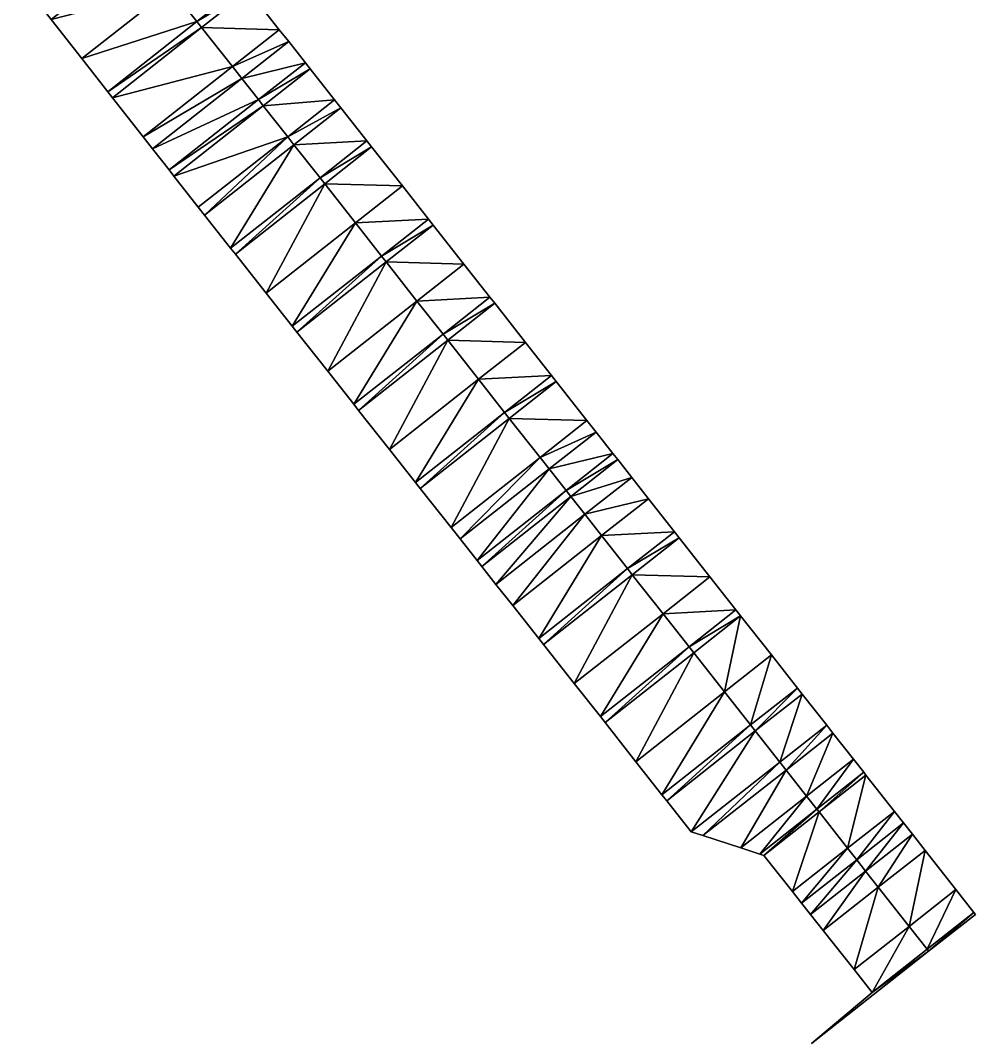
# Model space of a CAD drawing. Extents: x 12119653 to 12120127, y 3531287 to 3531983.
# Drawn here: x 12120031 to 12120127, y 3531287.1 to 3531390 of the extents above; entities that cross this region are included whole.
import ezdxf

# ---------------------------------------------------------------- set-up
doc = ezdxf.new("R2010")
doc.units = 0
doc.header["$LTSCALE"] = 0.5
doc.header["$MEASUREMENT"] = 0
doc.layers.add('C-ROAD-SHAP', color=32, linetype='Continuous')

msp = doc.modelspace()

# ---------------------------------------------------------------- meshes
at = {"layer": 'C-ROAD-SHAP'}
mesh = msp.add_polyface(dxfattribs=at)
corners = [(12120060.09, 3531385.14, 11.05), (12120062.55, 3531382.02, 11.03), (12120060.09, 3531385.14, 10.88), (12120059.62, 3531385.75, 10.88), (12120059.62, 3531385.75, 11.05), (12120054.9, 3531382.04, 10.75), (12120054.9, 3531382.04, 10.58), (12120057.94, 3531387.88, 10.9), (12120057.94, 3531387.88, 11.06), (12120053.22, 3531384.17, 10.76), (12120053.22, 3531384.17, 10.59), (12120057, 3531389.07, 10.91), (12120057, 3531389.07, 11.07), (12120052.29, 3531385.36, 10.77), (12120052.29, 3531385.36, 10.6), (12120053.91, 3531393, 10.93), (12120053.91, 3531393, 11.09), (12120049.19, 3531389.29, 10.79), (12120049.19, 3531389.29, 10.62), (12120053.43, 3531393.61, 10.93), (12120053.43, 3531393.61, 11.1), (12120048.72, 3531389.9, 10.8), (12120048.72, 3531389.9, 10.63), (12120050.82, 3531396.93, 10.94), (12120050.82, 3531396.93, 11.11), (12120046.1, 3531393.22, 10.81), (12120046.1, 3531393.22, 10.64), (12120047.73, 3531400.86, 10.95), (12120047.73, 3531400.86, 11.12), (12120043.01, 3531397.15, 10.82), (12120043.01, 3531397.15, 10.65), (12120047.25, 3531401.46, 10.95), (12120047.25, 3531401.46, 11.12), (12120042.54, 3531397.75, 10.82), (12120042.54, 3531397.75, 10.65), (12120044.63, 3531404.79, 10.96), (12120044.63, 3531404.79, 11.13)]
mesh.append_faces([[corners[k] for k in face] for face in [(0, 1, 2), (3, 0, 2), (4, 0, 3), (4, 5, 0), (6, 3, 2), (7, 4, 3), (8, 4, 7), (8, 9, 4), (10, 7, 3), (11, 8, 7), (12, 8, 11), (8, 13, 9), (12, 13, 8), (9, 13, 14), (9, 14, 10), (14, 7, 10), (14, 11, 7), (15, 12, 11), (16, 12, 15), (12, 17, 13), (16, 17, 12), (13, 17, 18), (13, 18, 14), (18, 11, 14), (18, 15, 11), (19, 16, 15), (20, 16, 19), (16, 21, 17), (20, 21, 16), (17, 21, 22), (17, 22, 18), (22, 15, 18), (22, 19, 15), (23, 20, 19), (24, 20, 23), (20, 25, 21), (24, 25, 20), (21, 25, 26), (21, 26, 22), (26, 19, 22), (26, 23, 19), (27, 24, 23), (28, 24, 27), (24, 29, 25), (28, 29, 24), (25, 30, 26), (30, 23, 26), (30, 27, 23), (31, 28, 27), (32, 28, 31), (32, 33, 28), (34, 31, 27), (35, 32, 31), (36, 32, 35)]])
mesh = msp.add_polyface(dxfattribs=at)
corners = [(12120048.84, 3531371.23, 10.25), (12120049.48, 3531370.43, 10.25), (12120049.48, 3531370.43, 9.75), (12120048.84, 3531371.23, 9.75), (12120046.39, 3531374.36, 10.24), (12120046.39, 3531374.36, 9.74), (12120045.92, 3531374.97, 10.24), (12120055.38, 3531381.43, 10.75), (12120045.92, 3531374.97, 9.74), (12120055.38, 3531381.43, 10.25), (12120044.24, 3531377.11, 10.24), (12120054.9, 3531382.04, 10.75), (12120044.24, 3531377.11, 9.74), (12120054.9, 3531382.04, 10.25), (12120043.31, 3531378.3, 10.24), (12120052.29, 3531385.36, 10.77), (12120053.22, 3531384.17, 10.76), (12120043.31, 3531378.3, 9.74), (12120053.22, 3531384.17, 10.26), (12120052.29, 3531385.36, 10.27), (12120049.19, 3531389.29, 10.79), (12120049.19, 3531389.29, 10.29), (12120040.22, 3531382.23, 10.23), (12120040.22, 3531382.23, 9.73), (12120048.72, 3531389.9, 10.8), (12120048.72, 3531389.9, 10.3), (12120039.75, 3531382.84, 10.23), (12120039.75, 3531382.84, 9.73), (12120046.1, 3531393.22, 10.81), (12120046.1, 3531393.22, 10.31), (12120037.14, 3531386.17, 10.22), (12120037.14, 3531386.17, 9.72), (12120034.06, 3531390.1, 10.22), (12120043.01, 3531397.15, 10.82), (12120034.06, 3531390.1, 9.72), (12120043.01, 3531397.15, 10.32), (12120033.58, 3531390.71, 10.22), (12120033.58, 3531390.71, 9.72), (12120030.97, 3531394.04, 10.21), (12120030.97, 3531394.04, 9.71)]
mesh.append_faces([[corners[k] for k in face] for face in [(0, 1, 2), (0, 2, 3), (4, 0, 3), (4, 3, 5), (6, 7, 4), (6, 4, 5), (6, 5, 8), (9, 8, 5), (10, 11, 6), (10, 6, 8), (10, 8, 12), (13, 12, 8), (14, 15, 16), (14, 16, 10), (14, 10, 12), (14, 12, 17), (18, 17, 12), (19, 17, 18), (15, 20, 21), (22, 20, 15), (22, 15, 14), (22, 14, 17), (22, 17, 23), (19, 23, 17), (21, 23, 19), (20, 24, 25), (20, 25, 21), (26, 24, 20), (26, 20, 22), (26, 22, 23), (26, 23, 27), (21, 27, 23), (25, 27, 21), (24, 28, 29), (24, 29, 25), (30, 28, 24), (30, 24, 26), (30, 26, 27), (30, 27, 31), (25, 31, 27), (29, 31, 25), (32, 33, 28), (32, 28, 30), (32, 30, 31), (32, 31, 34), (29, 34, 31), (35, 34, 29), (36, 33, 32), (36, 32, 34), (36, 34, 37), (35, 37, 34), (38, 36, 37), (38, 37, 39)]])
mesh = msp.add_polyface(dxfattribs=at)
corners = [(12120070.84, 3531361.79, 10.62), (12120067.75, 3531365.72, 10.65), (12120067.75, 3531365.72, 10.15), (12120067.27, 3531366.32, 10.65), (12120067.27, 3531366.32, 10.15), (12120064.66, 3531369.65, 10.67), (12120064.66, 3531369.65, 10.17), (12120058.3, 3531359.26, 10.27), (12120058.3, 3531359.26, 9.77), (12120061.56, 3531373.58, 10.7), (12120061.56, 3531373.58, 10.2), (12120055.67, 3531362.58, 10.26), (12120052.58, 3531366.5, 10.26), (12120055.67, 3531362.58, 9.76), (12120052.58, 3531366.5, 9.76), (12120061.09, 3531374.18, 10.7), (12120061.09, 3531374.18, 10.2), (12120052.1, 3531367.11, 10.26), (12120052.1, 3531367.11, 9.76), (12120058.47, 3531377.5, 10.72), (12120058.47, 3531377.5, 10.22), (12120049.48, 3531370.43, 10.25), (12120049.48, 3531370.43, 9.75), (12120057.84, 3531378.31, 10.73), (12120057.84, 3531378.31, 10.23), (12120048.84, 3531371.23, 10.25), (12120048.84, 3531371.23, 9.75), (12120055.38, 3531381.43, 10.75), (12120055.38, 3531381.43, 10.25), (12120046.39, 3531374.36, 10.24), (12120046.39, 3531374.36, 9.74), (12120054.9, 3531382.04, 10.75), (12120054.9, 3531382.04, 10.25), (12120045.92, 3531374.97, 10.24), (12120045.92, 3531374.97, 9.74), (12120053.22, 3531384.17, 10.76), (12120053.22, 3531384.17, 10.26), (12120044.24, 3531377.11, 10.24), (12120044.24, 3531377.11, 9.74), (12120052.29, 3531385.36, 10.77), (12120052.29, 3531385.36, 10.27), (12120049.19, 3531389.29, 10.29)]
mesh.append_faces([[corners[k] for k in face] for face in [(0, 1, 2), (1, 3, 4), (1, 4, 2), (3, 5, 6), (3, 6, 4), (7, 5, 3), (6, 8, 4), (5, 9, 10), (5, 10, 6), (11, 9, 5), (12, 9, 11), (12, 11, 13), (12, 13, 14), (10, 14, 13), (10, 13, 6), (9, 15, 16), (9, 16, 10), (12, 15, 9), (17, 15, 12), (17, 12, 14), (17, 14, 18), (16, 18, 14), (14, 10, 16), (15, 19, 20), (15, 20, 16), (17, 19, 15), (21, 19, 17), (21, 17, 18), (21, 18, 22), (20, 22, 18), (20, 18, 16), (19, 23, 24), (19, 24, 20), (21, 23, 19), (25, 23, 21), (24, 26, 22), (22, 20, 24), (23, 27, 28), (23, 28, 24), (29, 27, 23), (29, 23, 25), (24, 30, 26), (28, 30, 24), (27, 31, 32), (27, 32, 28), (33, 31, 27), (32, 34, 28), (31, 35, 36), (31, 36, 32), (37, 35, 31), (36, 38, 32), (35, 39, 40), (35, 40, 36), (39, 41, 40)]])
mesh = msp.add_polyface(dxfattribs=at)
corners = [(12120067.75, 3531365.72, 10.65), (12120067.27, 3531366.32, 10.65), (12120067.27, 3531366.32, 10.48), (12120067.75, 3531365.72, 10.48), (12120071.99, 3531370.03, 10.95), (12120064.66, 3531369.65, 10.67), (12120064.66, 3531369.65, 10.5), (12120071.99, 3531370.03, 10.78), (12120066.28, 3531377.29, 10.83), (12120069.37, 3531373.36, 10.97), (12120069.37, 3531373.36, 10.81), (12120066.28, 3531377.29, 11), (12120061.56, 3531373.58, 10.7), (12120061.56, 3531373.58, 10.53), (12120065.8, 3531377.89, 10.83), (12120065.8, 3531377.89, 11), (12120061.09, 3531374.18, 10.7), (12120061.09, 3531374.18, 10.53), (12120063.19, 3531381.22, 10.86), (12120063.19, 3531381.22, 11.02), (12120058.47, 3531377.5, 10.72), (12120058.47, 3531377.5, 10.55), (12120062.55, 3531382.02, 10.86), (12120062.55, 3531382.02, 11.03), (12120057.84, 3531378.31, 10.73), (12120057.84, 3531378.31, 10.56), (12120060.09, 3531385.14, 10.88), (12120055.38, 3531381.43, 10.75), (12120060.09, 3531385.14, 11.05), (12120055.38, 3531381.43, 10.58), (12120054.9, 3531382.04, 10.75), (12120054.9, 3531382.04, 10.58), (12120059.62, 3531385.75, 11.05), (12120053.22, 3531384.17, 10.76), (12120053.22, 3531384.17, 10.59), (12120059.62, 3531385.75, 10.88)]
mesh.append_faces([[corners[k] for k in face] for face in [(0, 1, 2), (0, 2, 3), (4, 5, 1), (1, 5, 6), (1, 6, 2), (6, 7, 2), (8, 9, 10), (11, 9, 8), (9, 12, 5), (11, 12, 9), (5, 12, 13), (5, 13, 6), (13, 10, 6), (13, 8, 10), (14, 11, 8), (15, 11, 14), (11, 16, 12), (15, 16, 11), (12, 16, 17), (12, 17, 13), (17, 8, 13), (17, 14, 8), (18, 15, 14), (19, 15, 18), (15, 20, 16), (19, 20, 15), (16, 20, 21), (16, 21, 17), (21, 14, 17), (21, 18, 14), (22, 19, 18), (23, 19, 22), (19, 24, 20), (23, 24, 19), (20, 24, 25), (20, 25, 21), (25, 18, 21), (25, 22, 18), (26, 23, 22), (23, 27, 24), (28, 27, 23), (24, 27, 29), (24, 29, 25), (29, 22, 25), (29, 26, 22), (28, 30, 27), (27, 30, 31), (27, 31, 29), (31, 26, 29), (32, 33, 30), (30, 33, 34), (30, 34, 31), (34, 35, 31)]])
mesh = msp.add_polyface(dxfattribs=at)
corners = [(12120084.83, 3531353.71, 10.85), (12120087.92, 3531349.78, 10.82), (12120084.83, 3531353.71, 10.68), (12120084.36, 3531354.31, 10.68), (12120084.36, 3531354.31, 10.85), (12120079.64, 3531350.6, 10.55), (12120079.64, 3531350.6, 10.38), (12120081.74, 3531357.64, 10.71), (12120081.74, 3531357.64, 10.87), (12120077.02, 3531353.93, 10.57), (12120077.02, 3531353.93, 10.4), (12120078.65, 3531361.57, 10.73), (12120078.65, 3531361.57, 10.9), (12120073.93, 3531357.86, 10.6), (12120073.93, 3531357.86, 10.43), (12120078.17, 3531362.17, 10.73), (12120078.17, 3531362.17, 10.9), (12120073.46, 3531358.46, 10.6), (12120073.46, 3531358.46, 10.43), (12120075.55, 3531365.5, 10.76), (12120075.55, 3531365.5, 10.92), (12120070.84, 3531361.79, 10.62), (12120070.84, 3531361.79, 10.45), (12120072.46, 3531369.43, 10.78), (12120072.46, 3531369.43, 10.95), (12120067.75, 3531365.72, 10.65), (12120067.75, 3531365.72, 10.48), (12120071.99, 3531370.03, 10.78), (12120071.99, 3531370.03, 10.95), (12120067.27, 3531366.32, 10.65), (12120067.27, 3531366.32, 10.48), (12120069.37, 3531373.36, 10.81), (12120069.37, 3531373.36, 10.97), (12120064.66, 3531369.65, 10.67), (12120064.66, 3531369.65, 10.5)]
mesh.append_faces([[corners[k] for k in face] for face in [(0, 1, 2), (3, 0, 2), (4, 0, 3), (4, 5, 0), (6, 3, 2), (7, 4, 3), (8, 4, 7), (4, 9, 5), (8, 9, 4), (5, 9, 10), (10, 3, 6), (10, 7, 3), (11, 8, 7), (12, 8, 11), (8, 13, 9), (12, 13, 8), (9, 13, 14), (9, 14, 10), (14, 7, 10), (14, 11, 7), (15, 12, 11), (16, 12, 15), (12, 17, 13), (16, 17, 12), (13, 17, 18), (13, 18, 14), (18, 11, 14), (18, 15, 11), (19, 16, 15), (20, 16, 19), (16, 21, 17), (20, 21, 16), (17, 21, 22), (17, 22, 18), (22, 15, 18), (22, 19, 15), (23, 20, 19), (24, 20, 23), (20, 25, 21), (24, 25, 20), (21, 25, 26), (21, 26, 22), (26, 19, 22), (26, 23, 19), (27, 24, 23), (28, 24, 27), (24, 29, 25), (28, 29, 24), (30, 23, 26), (30, 27, 23), (31, 28, 27), (32, 28, 31), (32, 33, 28), (34, 31, 27)]])
mesh = msp.add_polyface(dxfattribs=at)
corners = [(12120083.21, 3531346.07, 10.52), (12120080.12, 3531350, 10.55), (12120080.12, 3531350, 10.05), (12120083.21, 3531346.07, 10.02), (12120079.64, 3531350.6, 10.55), (12120079.64, 3531350.6, 10.05), (12120071.16, 3531342.96, 10.3), (12120071.16, 3531342.96, 9.8), (12120077.02, 3531353.93, 10.57), (12120077.02, 3531353.93, 10.07), (12120070.69, 3531343.56, 10.3), (12120068.07, 3531346.88, 10.29), (12120068.07, 3531346.88, 9.79), (12120070.69, 3531343.56, 9.8), (12120073.93, 3531357.86, 10.6), (12120073.93, 3531357.86, 10.1), (12120064.97, 3531350.8, 10.28), (12120064.97, 3531350.8, 9.78), (12120073.46, 3531358.46, 10.6), (12120073.46, 3531358.46, 10.1), (12120064.49, 3531351.41, 10.28), (12120064.49, 3531351.41, 9.78), (12120070.84, 3531361.79, 10.62), (12120070.84, 3531361.79, 10.12), (12120061.87, 3531354.73, 10.28), (12120061.87, 3531354.73, 9.78), (12120067.75, 3531365.72, 10.15), (12120067.75, 3531365.72, 10.65), (12120058.77, 3531358.65, 10.27), (12120058.77, 3531358.65, 9.77), (12120067.27, 3531366.32, 10.65), (12120058.3, 3531359.26, 10.27), (12120058.3, 3531359.26, 9.77), (12120067.27, 3531366.32, 10.15), (12120055.67, 3531362.58, 10.26), (12120064.66, 3531369.65, 10.67), (12120055.67, 3531362.58, 9.76), (12120064.66, 3531369.65, 10.17)]
mesh.append_faces([[corners[k] for k in face] for face in [(0, 1, 2), (0, 2, 3), (1, 4, 5), (1, 5, 2), (6, 4, 1), (7, 2, 5), (4, 8, 9), (4, 9, 5), (10, 8, 4), (11, 8, 10), (9, 12, 13), (9, 13, 5), (8, 14, 15), (8, 15, 9), (11, 14, 8), (16, 14, 11), (16, 11, 12), (16, 12, 17), (15, 17, 12), (15, 12, 9), (14, 18, 19), (14, 19, 15), (16, 18, 14), (20, 18, 16), (20, 16, 17), (20, 17, 21), (19, 21, 17), (17, 15, 19), (18, 22, 23), (18, 23, 19), (20, 22, 18), (24, 22, 20), (24, 20, 21), (24, 21, 25), (23, 25, 21), (23, 21, 19), (22, 26, 23), (24, 27, 22), (28, 27, 24), (28, 24, 25), (28, 25, 29), (26, 29, 25), (26, 25, 23), (28, 30, 27), (31, 30, 28), (31, 28, 29), (31, 29, 32), (33, 32, 29), (29, 26, 33), (34, 35, 31), (34, 31, 32), (34, 32, 36), (37, 36, 32)]])
mesh = msp.add_polyface(dxfattribs=at)
corners = [(12120092.49, 3531334.28, 10.47), (12120092.01, 3531334.89, 10.47), (12120092.01, 3531334.89, 10.3), (12120089.39, 3531338.21, 10.48), (12120089.39, 3531338.21, 10.31), (12120094.11, 3531341.92, 10.78), (12120087.71, 3531340.35, 10.49), (12120092.43, 3531344.06, 10.79), (12120087.71, 3531340.35, 10.32), (12120094.11, 3531341.92, 10.61), (12120092.43, 3531344.06, 10.62), (12120091.02, 3531345.85, 10.63), (12120091.02, 3531345.85, 10.8), (12120086.3, 3531342.14, 10.5), (12120086.3, 3531342.14, 10.33), (12120090.54, 3531346.46, 10.63), (12120090.54, 3531346.46, 10.8), (12120085.83, 3531342.75, 10.5), (12120085.83, 3531342.75, 10.33), (12120088.84, 3531348.62, 10.65), (12120088.84, 3531348.62, 10.81), (12120084.13, 3531344.91, 10.51), (12120084.13, 3531344.91, 10.34), (12120087.92, 3531349.78, 10.66), (12120087.92, 3531349.78, 10.82), (12120083.21, 3531346.07, 10.52), (12120083.21, 3531346.07, 10.35), (12120084.83, 3531353.71, 10.68), (12120080.12, 3531350, 10.55), (12120084.83, 3531353.71, 10.85), (12120080.12, 3531350, 10.38), (12120079.64, 3531350.6, 10.55), (12120079.64, 3531350.6, 10.38), (12120077.02, 3531353.93, 10.4)]
mesh.append_faces([[corners[k] for k in face] for face in [(0, 1, 2), (1, 3, 4), (1, 4, 2), (5, 6, 3), (7, 6, 5), (3, 6, 8), (3, 8, 4), (8, 9, 4), (8, 10, 9), (11, 7, 10), (12, 7, 11), (7, 13, 6), (12, 13, 7), (6, 13, 14), (6, 14, 8), (14, 10, 8), (14, 11, 10), (15, 12, 11), (16, 12, 15), (12, 17, 13), (16, 17, 12), (13, 17, 18), (13, 18, 14), (18, 11, 14), (18, 15, 11), (19, 16, 15), (20, 16, 19), (16, 21, 17), (20, 21, 16), (17, 21, 22), (17, 22, 18), (22, 15, 18), (22, 19, 15), (23, 20, 19), (24, 20, 23), (20, 25, 21), (24, 25, 20), (21, 25, 26), (21, 26, 22), (26, 19, 22), (26, 23, 19), (27, 24, 23), (24, 28, 25), (29, 28, 24), (25, 28, 30), (25, 30, 26), (30, 23, 26), (30, 27, 23), (29, 31, 28), (28, 31, 32), (28, 32, 30), (32, 27, 30), (31, 33, 32)]])
mesh = msp.add_polyface(dxfattribs=at)
corners = [(12120083.56, 3531327.26, 10.34), (12120086.65, 3531323.33, 10.36), (12120086.65, 3531323.33, 9.86), (12120083.56, 3531327.26, 9.84), (12120083.08, 3531327.86, 10.34), (12120083.08, 3531327.86, 9.84), (12120080.46, 3531331.18, 10.32), (12120089.39, 3531338.21, 10.48), (12120080.46, 3531331.18, 9.82), (12120089.39, 3531338.21, 9.98), (12120087.71, 3531340.35, 10.49), (12120078.77, 3531333.31, 10.31), (12120078.77, 3531333.31, 9.81), (12120087.71, 3531340.35, 9.99), (12120086.3, 3531342.14, 10.5), (12120077.36, 3531335.11, 10.31), (12120077.36, 3531335.11, 9.81), (12120086.3, 3531342.14, 10), (12120085.83, 3531342.75, 10.5), (12120076.88, 3531335.71, 10.31), (12120076.88, 3531335.71, 9.81), (12120085.83, 3531342.75, 10), (12120084.13, 3531344.91, 10.51), (12120084.13, 3531344.91, 10.01), (12120075.18, 3531337.87, 10.3), (12120075.18, 3531337.87, 9.8), (12120083.21, 3531346.07, 10.52), (12120083.21, 3531346.07, 10.02), (12120074.26, 3531339.03, 10.3), (12120074.26, 3531339.03, 9.8), (12120080.12, 3531350, 10.55), (12120071.16, 3531342.96, 10.3), (12120071.16, 3531342.96, 9.8), (12120080.12, 3531350, 10.05), (12120070.69, 3531343.56, 10.3), (12120079.64, 3531350.6, 10.55), (12120070.69, 3531343.56, 9.8), (12120079.64, 3531350.6, 10.05), (12120068.07, 3531346.88, 10.29), (12120068.07, 3531346.88, 9.79)]
mesh.append_faces([[corners[k] for k in face] for face in [(0, 1, 2), (0, 2, 3), (4, 0, 3), (4, 3, 5), (6, 7, 4), (6, 4, 5), (6, 5, 8), (9, 8, 5), (6, 10, 7), (11, 10, 6), (11, 6, 8), (11, 8, 12), (13, 12, 8), (11, 14, 10), (15, 14, 11), (15, 11, 12), (15, 12, 16), (17, 16, 12), (17, 12, 13), (15, 18, 14), (19, 18, 15), (19, 15, 16), (19, 16, 20), (21, 20, 16), (16, 17, 21), (18, 22, 23), (18, 23, 21), (19, 22, 18), (24, 22, 19), (24, 19, 20), (24, 20, 25), (23, 25, 20), (23, 20, 21), (22, 26, 27), (22, 27, 23), (24, 26, 22), (28, 26, 24), (28, 24, 25), (28, 25, 29), (27, 29, 25), (27, 25, 23), (28, 30, 26), (31, 30, 28), (31, 28, 29), (31, 29, 32), (33, 32, 29), (33, 29, 27), (34, 35, 31), (34, 31, 32), (34, 32, 36), (37, 36, 32), (38, 34, 36), (38, 36, 39)]])
mesh = msp.add_polyface(dxfattribs=at)
corners = [(12120109.09, 3531322.88, 10.76), (12120109.57, 3531322.28, 10.59), (12120109.09, 3531322.88, 10.59), (12120106.48, 3531326.21, 10.75), (12120106.48, 3531326.21, 10.59), (12120104.38, 3531319.17, 10.46), (12120101.76, 3531322.5, 10.45), (12120104.38, 3531319.17, 10.29), (12120101.76, 3531322.5, 10.28), (12120103.38, 3531330.14, 10.75), (12120103.38, 3531330.14, 10.59), (12120098.67, 3531326.43, 10.45), (12120098.67, 3531326.43, 10.28), (12120102.91, 3531330.74, 10.59), (12120102.91, 3531330.74, 10.75), (12120098.19, 3531327.03, 10.45), (12120098.19, 3531327.03, 10.28), (12120100.29, 3531334.07, 10.59), (12120100.29, 3531334.07, 10.76), (12120095.58, 3531330.35, 10.46), (12120095.58, 3531330.35, 10.29), (12120097.2, 3531337.99, 10.6), (12120097.2, 3531337.99, 10.77), (12120092.49, 3531334.28, 10.47), (12120092.49, 3531334.28, 10.3), (12120096.73, 3531338.6, 10.6), (12120096.73, 3531338.6, 10.77), (12120092.01, 3531334.89, 10.47), (12120092.01, 3531334.89, 10.3), (12120094.11, 3531341.92, 10.61), (12120094.11, 3531341.92, 10.78), (12120089.39, 3531338.21, 10.48), (12120089.39, 3531338.21, 10.31), (12120092.43, 3531344.06, 10.62), (12120092.43, 3531344.06, 10.79)]
mesh.append_faces([[corners[k] for k in face] for face in [(0, 1, 2), (3, 0, 2), (3, 2, 4), (3, 5, 0), (3, 6, 5), (4, 2, 7), (8, 4, 7), (9, 3, 4), (9, 4, 10), (9, 6, 3), (9, 11, 6), (8, 11, 12), (6, 11, 8), (10, 4, 8), (12, 10, 8), (13, 9, 10), (14, 9, 13), (9, 15, 11), (14, 15, 9), (11, 15, 16), (11, 16, 12), (16, 10, 12), (16, 13, 10), (17, 14, 13), (18, 14, 17), (14, 19, 15), (18, 19, 14), (15, 19, 20), (15, 20, 16), (20, 13, 16), (20, 17, 13), (21, 18, 17), (22, 18, 21), (18, 23, 19), (22, 23, 18), (19, 23, 24), (19, 24, 20), (24, 17, 20), (24, 21, 17), (25, 22, 21), (26, 22, 25), (22, 27, 23), (26, 27, 22), (23, 28, 24), (28, 21, 24), (28, 25, 21), (29, 26, 25), (30, 26, 29), (26, 31, 27), (30, 31, 26), (32, 25, 28), (32, 29, 25), (33, 30, 29), (34, 30, 33)]])
mesh = msp.add_polyface(dxfattribs=at)
corners = [(12120107.33, 3531315.43, 9.97), (12120104.85, 3531318.57, 10.46), (12120104.85, 3531318.57, 9.96), (12120104.38, 3531319.17, 10.46), (12120104.38, 3531319.17, 9.96), (12120101.76, 3531322.5, 10.45), (12120101.76, 3531322.5, 9.95), (12120095.47, 3531312.16, 10.42), (12120095.47, 3531312.16, 9.92), (12120098.67, 3531326.43, 10.45), (12120098.67, 3531326.43, 9.95), (12120092.85, 3531315.48, 10.4), (12120089.75, 3531319.41, 10.38), (12120092.85, 3531315.48, 9.9), (12120089.75, 3531319.41, 9.88), (12120098.19, 3531327.03, 10.45), (12120098.19, 3531327.03, 9.95), (12120089.28, 3531320.01, 10.38), (12120089.28, 3531320.01, 9.88), (12120095.58, 3531330.35, 10.46), (12120095.58, 3531330.35, 9.96), (12120086.65, 3531323.33, 10.36), (12120086.65, 3531323.33, 9.86), (12120092.49, 3531334.28, 10.47), (12120092.49, 3531334.28, 9.97), (12120083.56, 3531327.26, 10.34), (12120083.56, 3531327.26, 9.84), (12120092.01, 3531334.89, 10.47), (12120092.01, 3531334.89, 9.97), (12120083.08, 3531327.86, 10.34), (12120083.08, 3531327.86, 9.84), (12120089.39, 3531338.21, 10.48), (12120089.39, 3531338.21, 9.98), (12120087.71, 3531340.35, 10.49), (12120087.71, 3531340.35, 9.99), (12120080.46, 3531331.18, 9.82), (12120086.3, 3531342.14, 10.5), (12120086.3, 3531342.14, 10), (12120085.83, 3531342.75, 10.5), (12120085.83, 3531342.75, 10)]
mesh.append_faces([[corners[k] for k in face] for face in [(0, 1, 2), (2, 3, 4), (1, 3, 2), (4, 5, 6), (3, 5, 4), (5, 3, 7), (6, 8, 4), (6, 9, 10), (5, 9, 6), (9, 5, 11), (12, 9, 11), (12, 11, 13), (12, 13, 14), (10, 14, 13), (10, 13, 6), (9, 15, 16), (9, 16, 10), (12, 15, 9), (17, 15, 12), (17, 12, 14), (17, 14, 18), (16, 18, 14), (16, 14, 10), (15, 19, 20), (15, 20, 16), (17, 19, 15), (21, 19, 17), (21, 17, 18), (21, 18, 22), (20, 22, 18), (20, 18, 16), (19, 23, 24), (19, 24, 20), (21, 23, 19), (25, 23, 21), (24, 26, 22), (24, 22, 20), (23, 27, 28), (23, 28, 24), (25, 27, 23), (29, 27, 25), (28, 30, 26), (26, 24, 28), (27, 31, 32), (27, 32, 28), (29, 31, 27), (32, 30, 28), (31, 33, 34), (31, 34, 32), (34, 35, 32), (33, 36, 37), (33, 37, 34), (36, 38, 39), (36, 39, 37)]])
mesh = msp.add_polyface(dxfattribs=at)
corners = [(12120109.51, 3531301.26, 11.1), (12120110.41, 3531300.12, 11.1), (12120110.41, 3531300.12, 10.6), (12120109.51, 3531301.26, 10.6), (12120108.59, 3531302.42, 11.1), (12120108.59, 3531302.42, 10.6), (12120105.71, 3531306.06, 11.1), (12120111.26, 3531310.43, 10.49), (12120105.71, 3531306.06, 10.6), (12120111.26, 3531310.43, 9.99), (12120111.04, 3531310.71, 10.49), (12120105.3, 3531306.19, 11.06), (12120105.3, 3531306.19, 10.56), (12120111.04, 3531310.71, 9.99), (12120110.01, 3531312.01, 10.48), (12120103.41, 3531306.81, 10.89), (12120103.41, 3531306.81, 10.39), (12120110.01, 3531312.01, 9.98), (12120107.95, 3531314.64, 10.47), (12120107.95, 3531314.64, 9.97), (12120099.57, 3531308.05, 10.54), (12120099.57, 3531308.05, 10.04), (12120107.33, 3531315.43, 10.47), (12120107.33, 3531315.43, 9.97), (12120098.42, 3531308.42, 10.44), (12120098.42, 3531308.42, 9.94), (12120104.85, 3531318.57, 10.46), (12120095.95, 3531311.56, 10.42), (12120095.95, 3531311.56, 9.92), (12120104.85, 3531318.57, 9.96), (12120104.38, 3531319.17, 10.46), (12120095.47, 3531312.16, 10.42), (12120095.47, 3531312.16, 9.92), (12120104.38, 3531319.17, 9.96), (12120092.85, 3531315.48, 10.4), (12120101.76, 3531322.5, 10.45), (12120092.85, 3531315.48, 9.9), (12120101.76, 3531322.5, 9.95)]
mesh.append_faces([[corners[k] for k in face] for face in [(0, 1, 2), (0, 2, 3), (4, 0, 3), (4, 3, 5), (6, 7, 4), (6, 4, 5), (6, 5, 8), (9, 8, 5), (6, 10, 7), (11, 10, 6), (8, 12, 11), (8, 11, 6), (13, 8, 9), (12, 8, 13), (14, 10, 11), (15, 14, 11), (12, 16, 15), (12, 15, 11), (17, 12, 13), (16, 12, 17), (17, 18, 19), (14, 18, 17), (18, 14, 15), (20, 18, 15), (16, 21, 20), (16, 20, 15), (19, 16, 17), (21, 16, 19), (19, 22, 23), (18, 22, 19), (20, 22, 18), (24, 22, 20), (21, 25, 24), (21, 24, 20), (21, 19, 23), (25, 21, 23), (22, 26, 23), (26, 22, 24), (27, 26, 24), (27, 24, 25), (27, 25, 28), (29, 28, 25), (29, 25, 23), (27, 30, 26), (31, 30, 27), (31, 27, 28), (31, 28, 32), (33, 32, 28), (33, 28, 29), (34, 35, 31), (34, 31, 32), (34, 32, 36), (37, 36, 32)]])
mesh = msp.add_polyface(dxfattribs=at)
corners = [(12120115.98, 3531314.14, 10.79), (12120118.85, 3531310.49, 10.81), (12120118.85, 3531310.49, 10.64), (12120115.98, 3531314.14, 10.62), (12120114.13, 3531306.78, 10.51), (12120114.13, 3531306.78, 10.34), (12120111.26, 3531310.43, 10.32), (12120115.75, 3531314.42, 10.79), (12120115.75, 3531314.42, 10.62), (12120111.26, 3531310.43, 10.49), (12120111.04, 3531310.71, 10.49), (12120111.04, 3531310.71, 10.32), (12120114.73, 3531315.72, 10.78), (12120114.73, 3531315.72, 10.61), (12120110.01, 3531312.01, 10.48), (12120110.01, 3531312.01, 10.31), (12120112.66, 3531318.35, 10.77), (12120112.66, 3531318.35, 10.6), (12120107.95, 3531314.64, 10.47), (12120107.95, 3531314.64, 10.3), (12120112.04, 3531319.14, 10.77), (12120112.04, 3531319.14, 10.6), (12120107.33, 3531315.43, 10.47), (12120107.33, 3531315.43, 10.3), (12120109.57, 3531322.28, 10.76), (12120109.57, 3531322.28, 10.59), (12120104.85, 3531318.57, 10.46), (12120104.85, 3531318.57, 10.29), (12120109.09, 3531322.88, 10.76), (12120104.38, 3531319.17, 10.46), (12120104.38, 3531319.17, 10.29), (12120109.09, 3531322.88, 10.59), (12120101.76, 3531322.5, 10.45), (12120101.76, 3531322.5, 10.28)]
mesh.append_faces([[corners[k] for k in face] for face in [(0, 1, 2), (0, 2, 3), (0, 4, 1), (3, 2, 5), (6, 3, 5), (7, 0, 3), (7, 3, 8), (7, 9, 0), (7, 10, 9), (6, 10, 11), (9, 10, 6), (6, 8, 3), (11, 8, 6), (12, 7, 8), (12, 8, 13), (12, 10, 7), (12, 14, 10), (11, 14, 15), (10, 14, 11), (13, 8, 11), (15, 13, 11), (16, 12, 13), (16, 13, 17), (16, 14, 12), (16, 18, 14), (15, 18, 19), (14, 18, 15), (17, 13, 15), (19, 17, 15), (20, 16, 17), (20, 17, 21), (20, 18, 16), (20, 22, 18), (19, 22, 23), (18, 22, 19), (21, 17, 19), (23, 21, 19), (24, 20, 21), (24, 21, 25), (24, 22, 20), (24, 26, 22), (23, 26, 27), (22, 26, 23), (25, 21, 23), (27, 25, 23), (28, 24, 25), (28, 26, 24), (28, 29, 26), (27, 29, 30), (26, 29, 27), (31, 25, 27), (30, 31, 27), (30, 32, 33), (29, 32, 30)]])
mesh = msp.add_polyface(dxfattribs=at)
corners = [(12120122.28, 3531296.42, 10.58), (12120127, 3531300.13, 10.71), (12120127, 3531300.13, 10.88), (12120122.28, 3531296.42, 10.41), (12120126.84, 3531300.33, 10.87), (12120126.84, 3531300.33, 10.71), (12120122.13, 3531296.62, 10.57), (12120122.13, 3531296.62, 10.4), (12120125.03, 3531302.63, 10.86), (12120125.03, 3531302.63, 10.69), (12120120.32, 3531298.92, 10.56), (12120120.32, 3531298.92, 10.39), (12120121.94, 3531306.56, 10.83), (12120121.94, 3531306.56, 10.67), (12120117.22, 3531302.85, 10.53), (12120117.22, 3531302.85, 10.36), (12120120.66, 3531308.19, 10.82), (12120120.66, 3531308.19, 10.66), (12120115.94, 3531304.48, 10.52), (12120115.94, 3531304.48, 10.35), (12120119.76, 3531309.33, 10.82), (12120119.76, 3531309.33, 10.65), (12120115.05, 3531305.61, 10.52), (12120115.05, 3531305.61, 10.35), (12120118.85, 3531310.49, 10.81), (12120118.85, 3531310.49, 10.64), (12120114.13, 3531306.78, 10.51), (12120114.13, 3531306.78, 10.34), (12120115.98, 3531314.14, 10.79), (12120111.26, 3531310.43, 10.49), (12120111.26, 3531310.43, 10.32)]
mesh.append_faces([[corners[k] for k in face] for face in [(0, 1, 2), (3, 1, 0), (4, 2, 1), (4, 1, 5), (4, 0, 2), (4, 6, 0), (3, 6, 7), (0, 6, 3), (3, 5, 1), (7, 5, 3), (8, 4, 5), (8, 5, 9), (8, 6, 4), (8, 10, 6), (7, 10, 11), (6, 10, 7), (9, 5, 7), (11, 9, 7), (12, 8, 9), (12, 9, 13), (12, 10, 8), (12, 14, 10), (11, 14, 15), (10, 14, 11), (13, 9, 11), (15, 13, 11), (16, 12, 13), (16, 13, 17), (16, 14, 12), (16, 18, 14), (15, 18, 19), (14, 18, 15), (17, 13, 15), (19, 17, 15), (20, 16, 17), (20, 17, 21), (20, 18, 16), (20, 22, 18), (19, 22, 23), (18, 22, 19), (21, 17, 19), (23, 21, 19), (24, 20, 21), (24, 21, 25), (24, 22, 20), (24, 26, 22), (23, 26, 27), (22, 26, 23), (25, 21, 23), (27, 25, 23), (28, 29, 26), (27, 29, 30), (26, 29, 27)]])
mesh = msp.add_polyface(dxfattribs=at)
corners = [(12120122.28, 3531296.42, 10.08), (12120110.49, 3531287.15, 9.33), (12120110.49, 3531287.15, 9.83), (12120122.28, 3531296.42, 10.58), (12120122.13, 3531296.62, 10.57), (12120122.13, 3531296.62, 10.07), (12120116.62, 3531292.28, 11.1), (12120116.62, 3531292.28, 10.6), (12120120.32, 3531298.92, 10.56), (12120120.32, 3531298.92, 10.06), (12120114.8, 3531294.58, 11.1), (12120114.8, 3531294.58, 10.6), (12120117.22, 3531302.85, 10.53), (12120117.22, 3531302.85, 10.03), (12120111.69, 3531298.5, 11.1), (12120111.69, 3531298.5, 10.6), (12120115.94, 3531304.48, 10.52), (12120115.94, 3531304.48, 10.02), (12120110.41, 3531300.12, 11.1), (12120110.41, 3531300.12, 10.6), (12120115.05, 3531305.61, 10.52), (12120115.05, 3531305.61, 10.02), (12120109.51, 3531301.26, 11.1), (12120109.51, 3531301.26, 10.6), (12120114.13, 3531306.78, 10.51), (12120114.13, 3531306.78, 10.01), (12120108.59, 3531302.42, 11.1), (12120108.59, 3531302.42, 10.6), (12120111.26, 3531310.43, 10.49), (12120111.26, 3531310.43, 9.99), (12120111.04, 3531310.71, 10.49), (12120111.04, 3531310.71, 9.99), (12120110.01, 3531312.01, 10.48), (12120110.01, 3531312.01, 9.98)]
mesh.append_faces([[corners[k] for k in face] for face in [(0, 1, 2), (0, 2, 3), (4, 5, 0), (3, 4, 0), (6, 4, 3), (3, 2, 6), (2, 7, 6), (1, 7, 2), (5, 7, 0), (1, 0, 7), (5, 8, 9), (4, 8, 5), (8, 4, 6), (10, 8, 6), (10, 6, 7), (10, 7, 11), (9, 11, 7), (9, 7, 5), (9, 12, 13), (8, 12, 9), (12, 8, 10), (14, 12, 10), (14, 10, 11), (14, 11, 15), (13, 15, 11), (13, 11, 9), (13, 16, 17), (12, 16, 13), (16, 12, 14), (18, 16, 14), (18, 14, 15), (18, 15, 19), (17, 19, 15), (17, 15, 13), (17, 20, 21), (16, 20, 17), (20, 16, 18), (22, 20, 18), (21, 23, 19), (21, 19, 17), (21, 24, 25), (20, 24, 21), (24, 20, 22), (26, 24, 22), (25, 27, 23), (25, 23, 21), (25, 28, 29), (24, 28, 25), (28, 24, 26), (29, 27, 25), (30, 31, 29), (28, 30, 29), (31, 32, 33), (30, 32, 31)]])

doc.saveas('drawing.dxf')
